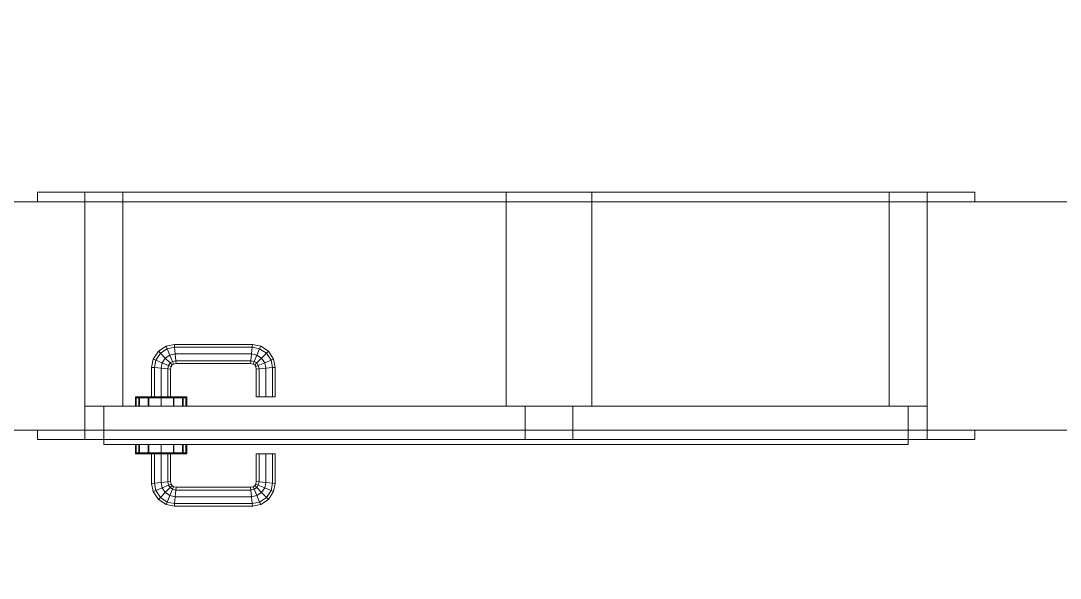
# Model space of a CAD drawing. Header units: metres. Extents: x 9 to 21.7, y 11.5 to 19.
# Drawn here: x 12.266 to 13.358, y 14.346 to 14.932 of the extents above; entities that cross this region are included whole.
import ezdxf

# ---------------------------------------------------------------- set-up
doc = ezdxf.new("R2010")
doc.units = ezdxf.units.M
doc.header["$MEASUREMENT"] = 0
doc.layers.add('Decken Roh', color=7, linetype='Continuous')
doc.layers.add('Wand Aussen', color=7, linetype='Continuous')

# ---------------------------------------------------------------- blocks, each defined once
blk = doc.blocks.new('Tür_36D599C8-37E4-2C43-8C09-DC9F2925805F')
at = {"layer": 'Wand Aussen', "color": 254, "lineweight": 0, "true_color": 0xe6e6e6}
mesh = blk.add_polyface(dxfattribs=at)
corners = [(13.268, 14.7518), (13.268, 14.7518, 2.06), (13.268, 14.7418, 2.06), (13.268, 14.7418), (12.283, 14.7518, 2.06), (12.283, 14.7418, 2.06), (12.283, 14.7518), (12.283, 14.7418), (12.333, 14.7518), (12.333, 14.7418), (12.333, 14.7518, 2.01), (12.333, 14.7418, 2.01), (13.218, 14.7518, 2.01), (13.218, 14.7418, 2.01), (13.218, 14.7518), (13.218, 14.7418)]
mesh.append_faces([[corners[k] for k in face] for face in [(0, 1, 2, 3), (1, 4, 5, 2), (4, 6, 7, 5), (6, 8, 9, 7), (8, 10, 11, 9), (10, 12, 13, 11), (12, 14, 15, 13), (14, 0, 3, 15)]], dxfattribs={"color": 254})
mesh.append_faces([[corners[k] for k in face] for face in [(6, 10, 8)]], dxfattribs={"vtx0": -1, "color": 254})
mesh.append_faces([[corners[k] for k in face] for face in [(4, 10, 6), (7, 11, 5), (5, 11, 2)]], dxfattribs={"vtx0": -1, "vtx1": -1, "color": 254})
mesh.append_faces([[corners[k] for k in face] for face in [(1, 14, 12), (1, 12, 10), (13, 3, 2)]], dxfattribs={"vtx0": -1, "vtx2": -1, "color": 254})
mesh.append_faces([[corners[k] for k in face] for face in [(4, 1, 10), (11, 13, 2)]], dxfattribs={"vtx1": -1, "vtx2": -1, "color": 254})
mesh.append_faces([[corners[k] for k in face] for face in [(1, 0, 14), (13, 15, 3), (7, 9, 11)]], dxfattribs={"vtx2": -1, "color": 254})
mesh = blk.add_polyface(dxfattribs=at)
corners = [(13.218, 14.7518), (13.218, 14.7518, 2.01), (13.218, 14.5268, 2.01), (13.218, 14.5268), (12.333, 14.7518, 2.01), (12.333, 14.5268, 2.01), (12.333, 14.7518), (12.333, 14.5268), (12.373, 14.7518), (12.373, 14.5268), (12.373, 14.7518, 1.97), (12.373, 14.5268, 1.97), (12.7756, 14.7518, 1.97), (12.7756, 14.5268, 1.97), (12.8656, 14.7518, 1.97), (12.8656, 14.5268, 1.97), (13.178, 14.7518, 1.97), (13.178, 14.5268, 1.97), (13.178, 14.7518), (13.178, 14.5268)]
mesh.append_faces([[corners[k] for k in face] for face in [(0, 1, 2, 3), (1, 4, 5, 2), (4, 6, 7, 5), (6, 8, 9, 7), (8, 10, 11, 9), (10, 12, 13, 11), (12, 14, 15, 13), (14, 16, 17, 15), (16, 18, 19, 17), (18, 0, 3, 19)]], dxfattribs={"color": 254})
mesh.append_faces([[corners[k] for k in face] for face in [(6, 10, 8)]], dxfattribs={"vtx0": -1, "color": 254})
mesh.append_faces([[corners[k] for k in face] for face in [(4, 10, 6), (7, 11, 5), (5, 11, 2)]], dxfattribs={"vtx0": -1, "vtx1": -1, "color": 254})
mesh.append_faces([[corners[k] for k in face] for face in [(1, 16, 10), (11, 17, 2)]], dxfattribs={"vtx0": -1, "vtx1": -1, "vtx2": -1, "color": 254})
mesh.append_faces([[corners[k] for k in face] for face in [(1, 18, 16), (17, 3, 2)]], dxfattribs={"vtx0": -1, "vtx2": -1, "color": 254})
mesh.append_faces([[corners[k] for k in face] for face in [(4, 1, 10)]], dxfattribs={"vtx1": -1, "vtx2": -1, "color": 254})
mesh.append_faces([[corners[k] for k in face] for face in [(1, 0, 18), (17, 19, 3), (7, 9, 11)]], dxfattribs={"vtx2": -1, "color": 254})
at = {"layer": 'Wand Aussen', "color": 23, "lineweight": 0, "true_color": 0xc2857c}
mesh = blk.add_polyface(dxfattribs=at)
corners = [(12.403, 14.5368, 1.05), (12.403, 14.5677, 1.05), (12.406, 14.5675, 1.0429), (12.406, 14.5368, 1.0429), (12.413, 14.5668, 1.04), (12.413, 14.5368, 1.04), (12.4201, 14.5661, 1.0429), (12.4201, 14.5368, 1.0429), (12.423, 14.5658, 1.05), (12.423, 14.5368, 1.05), (12.4201, 14.5661, 1.0571), (12.4201, 14.5368, 1.0571), (12.413, 14.5668, 1.06), (12.413, 14.5368, 1.06), (12.406, 14.5675, 1.0571), (12.406, 14.5368, 1.0571), (12.4048, 14.5764, 1.05), (12.4075, 14.5753, 1.0429), (12.4142, 14.5725, 1.04), (12.4208, 14.5697, 1.0429), (12.4236, 14.5686, 1.05), (12.4208, 14.5697, 1.0571), (12.4142, 14.5725, 1.06), (12.4075, 14.5753, 1.0571), (12.4102, 14.5846, 1.05), (12.4123, 14.5825, 1.0429), (12.4174, 14.5774, 1.04), (12.4225, 14.5723, 1.0429), (12.4246, 14.5702, 1.05), (12.4225, 14.5723, 1.0571), (12.4174, 14.5774, 1.06), (12.4123, 14.5825, 1.0571), (12.4184, 14.59, 1.05), (12.4195, 14.5873, 1.0429), (12.4223, 14.5806, 1.04), (12.4251, 14.574, 1.0429), (12.4262, 14.5712, 1.05), (12.4251, 14.574, 1.0571), (12.4223, 14.5806, 1.06), (12.4195, 14.5873, 1.0571), (12.4271, 14.5918, 1.05), (12.4273, 14.5888, 1.0429), (12.428, 14.5818, 1.04), (12.4287, 14.5747, 1.0429), (12.429, 14.5718, 1.05), (12.4287, 14.5747, 1.0571), (12.428, 14.5818, 1.06), (12.4273, 14.5888, 1.0571), (12.509, 14.5918, 1.05), (12.5087, 14.5888, 1.0429), (12.508, 14.5818, 1.04), (12.5073, 14.5747, 1.0429), (12.5071, 14.5718, 1.05), (12.5073, 14.5747, 1.0571), (12.508, 14.5818, 1.06), (12.5087, 14.5888, 1.0571), (12.5177, 14.59, 1.05), (12.5165, 14.5873, 1.0429), (12.5138, 14.5806, 1.04), (12.511, 14.574, 1.0429), (12.5099, 14.5712, 1.05), (12.511, 14.574, 1.0571), (12.5138, 14.5806, 1.06), (12.5165, 14.5873, 1.0571), (12.5259, 14.5846, 1.05), (12.5237, 14.5825, 1.0429), (12.5186, 14.5774, 1.04), (12.5135, 14.5723, 1.0429), (12.5114, 14.5702, 1.05), (12.5135, 14.5723, 1.0571), (12.5186, 14.5774, 1.06), (12.5237, 14.5825, 1.0571), (12.5313, 14.5764, 1.05), (12.5286, 14.5753, 1.0429), (12.5219, 14.5725, 1.04), (12.5152, 14.5697, 1.0429), (12.5125, 14.5686, 1.05), (12.5152, 14.5697, 1.0571), (12.5219, 14.5725, 1.06), (12.5286, 14.5753, 1.0571), (12.533, 14.5677, 1.05), (12.5301, 14.5675, 1.0429), (12.523, 14.5668, 1.04), (12.516, 14.5661, 1.0429), (12.513, 14.5658, 1.05), (12.516, 14.5661, 1.0571), (12.523, 14.5668, 1.06), (12.5301, 14.5675, 1.0571), (12.533, 14.5368, 1.05), (12.5301, 14.5368, 1.0429), (12.523, 14.5368, 1.04), (12.516, 14.5368, 1.0429), (12.513, 14.5368, 1.05), (12.516, 14.5368, 1.0571), (12.523, 14.5368, 1.06), (12.5301, 14.5368, 1.0571)]
mesh.append_faces([[corners[k] for k in face] for face in [(0, 1, 2, 3), (3, 2, 4, 5), (5, 4, 6, 7), (7, 6, 8, 9), (9, 8, 10, 11), (11, 10, 12, 13), (13, 12, 14, 15), (15, 14, 1, 0), (1, 16, 17, 2), (2, 17, 18, 4), (4, 18, 19, 6), (6, 19, 20, 8), (8, 20, 21, 10), (10, 21, 22, 12), (12, 22, 23, 14), (14, 23, 16, 1), (16, 24, 25, 17), (17, 25, 26, 18), (18, 26, 27, 19), (19, 27, 28, 20), (20, 28, 29, 21), (21, 29, 30, 22), (22, 30, 31, 23), (23, 31, 24, 16), (24, 32, 33, 25), (25, 33, 34, 26), (26, 34, 35, 27), (27, 35, 36, 28), (28, 36, 37, 29), (29, 37, 38, 30), (30, 38, 39, 31), (31, 39, 32, 24), (32, 40, 41, 33), (33, 41, 42, 34), (34, 42, 43, 35), (35, 43, 44, 36), (36, 44, 45, 37), (37, 45, 46, 38), (38, 46, 47, 39), (39, 47, 40, 32), (40, 48, 49, 41), (41, 49, 50, 42), (42, 50, 51, 43), (43, 51, 52, 44), (44, 52, 53, 45), (45, 53, 54, 46), (46, 54, 55, 47), (47, 55, 48, 40), (48, 56, 57, 49), (49, 57, 58, 50), (50, 58, 59, 51), (51, 59, 60, 52), (52, 60, 61, 53), (53, 61, 62, 54), (54, 62, 63, 55), (55, 63, 56, 48), (56, 64, 65, 57), (57, 65, 66, 58), (58, 66, 67, 59), (59, 67, 68, 60), (60, 68, 69, 61), (61, 69, 70, 62), (62, 70, 71, 63), (63, 71, 64, 56), (64, 72, 73, 65), (65, 73, 74, 66), (66, 74, 75, 67), (67, 75, 76, 68), (68, 76, 77, 69), (69, 77, 78, 70), (70, 78, 79, 71), (71, 79, 72, 64), (72, 80, 81, 73), (73, 81, 82, 74), (74, 82, 83, 75), (75, 83, 84, 76), (76, 84, 85, 77), (77, 85, 86, 78), (78, 86, 87, 79), (79, 87, 80, 72), (80, 88, 89, 81), (81, 89, 90, 82), (82, 90, 91, 83), (83, 91, 92, 84), (84, 92, 93, 85), (85, 93, 94, 86), (86, 94, 95, 87), (87, 95, 88, 80)]], dxfattribs={"color": 23})
mesh.append_faces([[corners[k] for k in face] for face in [(88, 91, 90, 89)]], dxfattribs={"vtx0": -1, "color": 23})
mesh.append_faces([[corners[k] for k in face] for face in [(88, 93, 92, 91)]], dxfattribs={"vtx0": -1, "vtx3": -1, "color": 23})
mesh.append_faces([[corners[k] for k in face] for face in [(88, 95, 94, 93)]], dxfattribs={"vtx3": -1, "color": 23})
mesh = blk.add_polyface(dxfattribs=at)
corners = [(12.3995, 14.5368, 1.0734), (12.3995, 14.5367, 1.0734), (12.413, 14.5367, 1.077), (12.413, 14.5368, 1.077), (12.3897, 14.5368, 1.0635), (12.3897, 14.5367, 1.0635), (12.386, 14.5368, 1.05), (12.386, 14.5367, 1.05), (12.3897, 14.5368, 1.0365), (12.3897, 14.5367, 1.0365), (12.3995, 14.5368, 1.0266), (12.3995, 14.5367, 1.0266), (12.413, 14.5368, 1.023), (12.413, 14.5367, 1.023), (12.4265, 14.5368, 1.0266), (12.4265, 14.5367, 1.0266), (12.4364, 14.5368, 1.0365), (12.4364, 14.5367, 1.0365), (12.44, 14.5368, 1.05), (12.44, 14.5367, 1.05), (12.4364, 14.5368, 1.0635), (12.4364, 14.5367, 1.0635), (12.4265, 14.5368, 1.0734), (12.4265, 14.5367, 1.0734), (12.3995, 14.5269, 1.0734), (12.413, 14.5269, 1.077), (12.3897, 14.5269, 1.0635), (12.386, 14.5269, 1.05), (12.3897, 14.5269, 1.0365), (12.3995, 14.5269, 1.0266), (12.413, 14.5269, 1.023), (12.4265, 14.5269, 1.0266), (12.4364, 14.5269, 1.0365), (12.44, 14.5269, 1.05), (12.4364, 14.5269, 1.0635), (12.4265, 14.5269, 1.0734), (12.3995, 14.5268, 1.0734), (12.413, 14.5268, 1.077), (12.3897, 14.5268, 1.0635), (12.386, 14.5268, 1.05), (12.3897, 14.5268, 1.0365), (12.3995, 14.5268, 1.0266), (12.413, 14.5268, 1.023), (12.4265, 14.5268, 1.0266), (12.4364, 14.5268, 1.0365), (12.44, 14.5268, 1.05), (12.4364, 14.5268, 1.0635), (12.4265, 14.5268, 1.0734)]
mesh.append_faces([[corners[k] for k in face] for face in [(0, 1, 2, 3), (4, 5, 1, 0), (6, 7, 5, 4), (8, 9, 7, 6), (10, 11, 9, 8), (12, 13, 11, 10), (14, 15, 13, 12), (16, 17, 15, 14), (18, 19, 17, 16), (20, 21, 19, 18), (22, 23, 21, 20), (3, 2, 23, 22), (1, 24, 25, 2), (5, 26, 24, 1), (7, 27, 26, 5), (9, 28, 27, 7), (11, 29, 28, 9), (13, 30, 29, 11), (15, 31, 30, 13), (17, 32, 31, 15), (19, 33, 32, 17), (21, 34, 33, 19), (23, 35, 34, 21), (2, 25, 35, 23), (24, 36, 37, 25), (26, 38, 36, 24), (27, 39, 38, 26), (28, 40, 39, 27), (29, 41, 40, 28), (30, 42, 41, 29), (31, 43, 42, 30), (32, 44, 43, 31), (33, 45, 44, 32), (34, 46, 45, 33), (35, 47, 46, 34), (25, 37, 47, 35)]], dxfattribs={"color": 23})
mesh.append_faces([[corners[k] for k in face] for face in [(3, 6, 4, 0), (37, 45, 46, 47)]], dxfattribs={"vtx0": -1, "color": 23})
mesh.append_faces([[corners[k] for k in face] for face in [(3, 18, 16, 14), (3, 14, 12, 10), (3, 10, 8, 6), (37, 39, 40, 41), (37, 41, 42, 43), (37, 43, 44, 45)]], dxfattribs={"vtx0": -1, "vtx3": -1, "color": 23})
mesh.append_faces([[corners[k] for k in face] for face in [(3, 22, 20, 18), (37, 36, 38, 39)]], dxfattribs={"vtx3": -1, "color": 23})
mesh = blk.add_polyface(dxfattribs=at)
corners = [(12.4205, 14.5368, 0.9597), (12.4198, 14.5368, 0.9616), (12.4265, 14.5368, 0.9733), (12.4363, 14.5368, 0.9635), (12.418, 14.5368, 0.9529), (12.418, 14.5368, 0.9544), (12.418, 14.5358, 0.9544), (12.4205, 14.5358, 0.9597), (12.418, 14.5368, 0.95), (12.418, 14.5368, 0.9471), (12.418, 14.5368, 0.9413), (12.418, 14.5368, 0.9375), (12.418, 14.5358, 0.9375), (12.418, 14.5358, 0.9413), (12.418, 14.5358, 0.9471), (12.418, 14.5358, 0.95), (12.418, 14.5358, 0.9529), (12.4399, 14.5368, 0.95), (12.4265, 14.5368, 0.9734), (12.4364, 14.5368, 0.9635), (12.4184, 14.5368, 0.9651), (12.413, 14.5368, 0.9674), (12.413, 14.5368, 0.9769), (12.4198, 14.5358, 0.9616), (12.4184, 14.5358, 0.9651), (12.4355, 14.5358, 0.963), (12.426, 14.5358, 0.9724), (12.4389, 14.5358, 0.95), (12.4355, 14.5358, 0.9371), (12.426, 14.5358, 0.9276), (12.413, 14.5358, 0.9325), (12.413, 14.5358, 0.9241), (12.4166, 14.5358, 0.934), (12.4166, 14.5368, 0.934), (12.4265, 14.5368, 0.9267), (12.413, 14.5368, 0.9231), (12.413, 14.5368, 0.9325), (12.4363, 14.5368, 0.9365), (12.44, 14.5368, 0.95), (12.4265, 14.5367, 0.9734), (12.4364, 14.5367, 0.9635), (12.413, 14.5368, 0.977), (12.4077, 14.5368, 0.9651), (12.4063, 14.5368, 0.9616), (12.3996, 14.5368, 0.9733), (12.413, 14.5358, 0.9674), (12.413, 14.5358, 0.9759), (12.426, 14.5358, 0.9725), (12.4356, 14.5358, 0.963), (12.439, 14.5358, 0.95), (12.4356, 14.5358, 0.937), (12.426, 14.5358, 0.9275), (12.413, 14.5358, 0.924), (12.408, 14.5358, 0.9413), (12.4001, 14.5358, 0.9276), (12.4095, 14.5358, 0.934), (12.408, 14.5358, 0.9375), (12.3996, 14.5368, 0.9267), (12.408, 14.5368, 0.9413), (12.408, 14.5368, 0.9375), (12.4095, 14.5368, 0.934), (12.4265, 14.5368, 0.9266), (12.413, 14.5368, 0.923), (12.4364, 14.5368, 0.9365), (12.44, 14.5367, 0.95), (12.4265, 14.5269, 0.9734), (12.4364, 14.5269, 0.9635), (12.413, 14.5367, 0.977), (12.3995, 14.5368, 0.9734), (12.4077, 14.5358, 0.9651), (12.4056, 14.5368, 0.9597), (12.408, 14.5368, 0.9544), (12.408, 14.5368, 0.9529), (12.3897, 14.5368, 0.9635), (12.4063, 14.5358, 0.9616), (12.4056, 14.5358, 0.9597), (12.4001, 14.5358, 0.9724), (12.413, 14.5358, 0.976), (12.426, 14.5357, 0.9725), (12.4356, 14.5357, 0.963), (12.439, 14.5357, 0.95), (12.4356, 14.5357, 0.937), (12.426, 14.5357, 0.9275), (12.413, 14.5357, 0.924), (12.4, 14.5358, 0.9275), (12.408, 14.5358, 0.9544), (12.408, 14.5358, 0.9529), (12.408, 14.5358, 0.95), (12.408, 14.5358, 0.9471), (12.408, 14.5368, 0.9471), (12.408, 14.5368, 0.95), (12.3906, 14.5358, 0.9371), (12.3897, 14.5368, 0.9366), (12.3995, 14.5368, 0.9266), (12.4265, 14.5367, 0.9266), (12.413, 14.5367, 0.923), (12.4364, 14.5367, 0.9365), (12.44, 14.5269, 0.95), (12.4265, 14.5268, 0.9734), (12.4364, 14.5268, 0.9635), (12.413, 14.5269, 0.977), (12.3995, 14.5367, 0.9734), (12.3897, 14.5368, 0.9635), (12.3861, 14.5368, 0.95), (12.3906, 14.5358, 0.963), (12.4, 14.5358, 0.9725), (12.413, 14.5357, 0.976), (12.426, 14.5269, 0.9725), (12.4356, 14.5269, 0.963), (12.439, 14.5269, 0.95), (12.4356, 14.5269, 0.937), (12.426, 14.5269, 0.9275), (12.413, 14.5269, 0.924), (12.4, 14.5357, 0.9275), (12.3905, 14.5358, 0.937), (12.3871, 14.5358, 0.95), (12.3897, 14.5368, 0.9365), (12.3995, 14.5367, 0.9266), (12.4265, 14.5269, 0.9266), (12.413, 14.5269, 0.923), (12.4364, 14.5269, 0.9365), (12.44, 14.5268, 0.95), (12.4265, 14.5268, 0.9733), (12.4363, 14.5268, 0.9635), (12.413, 14.5268, 0.977), (12.3995, 14.5269, 0.9734), (12.3897, 14.5367, 0.9635), (12.386, 14.5368, 0.95), (12.3905, 14.5358, 0.963), (12.4, 14.5357, 0.9725), (12.413, 14.5269, 0.976), (12.426, 14.5268, 0.9725), (12.4356, 14.5268, 0.963), (12.439, 14.5268, 0.95), (12.4356, 14.5268, 0.937), (12.426, 14.5268, 0.9275), (12.413, 14.5268, 0.924), (12.4, 14.5269, 0.9275), (12.3905, 14.5357, 0.937), (12.387, 14.5358, 0.95), (12.3897, 14.5367, 0.9365), (12.3995, 14.5269, 0.9266), (12.4265, 14.5268, 0.9266), (12.413, 14.5268, 0.923), (12.4364, 14.5268, 0.9365), (12.4399, 14.5268, 0.95), (12.4261, 14.5268, 0.9726), (12.4356, 14.5268, 0.9631), (12.413, 14.5268, 0.9769), (12.3995, 14.5268, 0.9734), (12.3897, 14.5269, 0.9635), (12.386, 14.5367, 0.95), (12.3905, 14.5357, 0.963), (12.4, 14.5269, 0.9725), (12.413, 14.5268, 0.976), (12.4391, 14.5268, 0.95), (12.4356, 14.5268, 0.937), (12.4261, 14.5268, 0.9274), (12.413, 14.5268, 0.9239), (12.4, 14.5268, 0.9275), (12.3905, 14.5269, 0.937), (12.387, 14.5357, 0.95), (12.3897, 14.5269, 0.9365), (12.3995, 14.5268, 0.9266), (12.4265, 14.5268, 0.9267), (12.413, 14.5268, 0.9231), (12.4363, 14.5268, 0.9365), (12.413, 14.5268, 0.9761), (12.3996, 14.5268, 0.9733), (12.3897, 14.5268, 0.9635), (12.386, 14.5269, 0.95), (12.3905, 14.5269, 0.963), (12.4, 14.5268, 0.9725), (12.4, 14.5268, 0.9274), (12.3905, 14.5268, 0.937), (12.387, 14.5269, 0.95), (12.3897, 14.5268, 0.9365), (12.3996, 14.5268, 0.9267), (12.4, 14.5268, 0.9726), (12.3897, 14.5268, 0.9635), (12.386, 14.5268, 0.95), (12.3905, 14.5268, 0.963), (12.3904, 14.5268, 0.937), (12.387, 14.5268, 0.95), (12.3897, 14.5268, 0.9366), (12.3904, 14.5268, 0.9631), (12.3861, 14.5268, 0.95), (12.3869, 14.5268, 0.95)]
mesh.append_faces([[corners[k] for k in face] for face in [(5, 6, 7, 0), (17, 8, 4, 3), (2, 18, 19, 3), (25, 16, 15, 27), (27, 15, 14, 28), (28, 14, 13, 29), (12, 11, 33, 32), (34, 10, 9, 37), (37, 9, 8, 17), (3, 19, 38, 17), (18, 39, 40, 19), (22, 41, 18, 2), (20, 24, 45, 21), (47, 26, 25, 48), (48, 25, 27, 49), (49, 27, 28, 50), (50, 28, 29, 51), (32, 33, 36, 30), (51, 29, 31, 52), (34, 61, 62, 35), (37, 63, 61, 34), (17, 38, 63, 37), (19, 40, 64, 38), (39, 65, 66, 40), (41, 67, 39, 18), (44, 68, 41, 22), (21, 45, 69, 42), (77, 46, 26, 47), (78, 47, 48, 79), (79, 48, 49, 80), (80, 49, 50, 81), (81, 50, 51, 82), (30, 36, 60, 55), (82, 51, 52, 83), (52, 31, 54, 84), (55, 60, 59, 56), (54, 53, 88, 91), (92, 89, 58, 57), (35, 62, 93, 57), (61, 94, 95, 62), (63, 96, 94, 61), (38, 64, 96, 63), (40, 66, 97, 64), (65, 98, 99, 66), (67, 100, 65, 39), (68, 101, 67, 41), (73, 102, 68, 44), (73, 72, 90, 103), (70, 75, 85, 71), (105, 76, 46, 77), (106, 77, 47, 78), (107, 78, 79, 108), (108, 79, 80, 109), (109, 80, 81, 110), (110, 81, 82, 111), (111, 82, 83, 112), (83, 52, 84, 113), (84, 54, 91, 114), (103, 90, 89, 92), (91, 88, 87, 115), (115, 87, 86, 104), (57, 93, 116, 92), (62, 95, 117, 93), (94, 118, 119, 95), (96, 120, 118, 94), (64, 97, 120, 96), (66, 99, 121, 97), (98, 122, 123, 99), (100, 124, 98, 65), (101, 125, 100, 67), (102, 126, 101, 68), (103, 127, 102, 73), (128, 104, 76, 105), (129, 105, 77, 106), (130, 106, 78, 107), (131, 107, 108, 132), (132, 108, 109, 133), (133, 109, 110, 134), (134, 110, 111, 135), (135, 111, 112, 136), (112, 83, 113, 137), (113, 84, 114, 138), (114, 91, 115, 139), (92, 116, 127, 103), (139, 115, 104, 128), (93, 117, 140, 116), (95, 119, 141, 117), (118, 142, 143, 119), (120, 144, 142, 118), (97, 121, 144, 120), (99, 123, 145, 121), (122, 146, 147, 123), (124, 148, 122, 98), (125, 149, 124, 100), (126, 150, 125, 101), (127, 151, 126, 102), (152, 128, 105, 129), (153, 129, 106, 130), (154, 130, 107, 131), (146, 131, 132, 147), (147, 132, 133, 155), (155, 133, 134, 156), (156, 134, 135, 157), (157, 135, 136, 158), (136, 112, 137, 159), (137, 113, 138, 160), (138, 114, 139, 161), (116, 140, 151, 127), (161, 139, 128, 152), (117, 141, 162, 140), (119, 143, 163, 141), (142, 164, 165, 143), (144, 166, 164, 142), (121, 145, 166, 144), (123, 147, 155, 145), (148, 167, 146, 122), (149, 168, 148, 124), (150, 169, 149, 125), (151, 170, 150, 126), (171, 152, 129, 153), (172, 153, 130, 154), (167, 154, 131, 146), (145, 155, 156, 166), (166, 156, 157, 164), (164, 157, 158, 165), (158, 136, 159, 173), (159, 137, 160, 174), (160, 138, 161, 175), (140, 162, 170, 151), (175, 161, 152, 171), (141, 163, 176, 162), (143, 165, 177, 163), (168, 178, 167, 148), (169, 179, 168, 149), (170, 180, 169, 150), (181, 171, 153, 172), (178, 172, 154, 167), (165, 158, 173, 177), (173, 159, 174, 182), (174, 160, 175, 183), (162, 176, 180, 170), (183, 175, 171, 181), (163, 177, 184, 176), (179, 185, 178, 168), (180, 186, 179, 169), (185, 181, 172, 178), (177, 173, 182, 184), (182, 174, 183, 187), (176, 184, 186, 180), (187, 183, 181, 185), (186, 187, 185, 179), (184, 182, 187, 186)]], dxfattribs={"color": 23})
mesh.append_faces([[corners[k] for k in face] for face in [(5, 15, 16, 6), (22, 20, 21), (0, 24, 20, 1), (16, 7, 6), (31, 32, 30), (44, 42, 43), (54, 56, 53), (42, 75, 70, 43), (85, 90, 72, 71)]], dxfattribs={"vtx0": -1, "color": 23})
mesh.append_faces([[corners[k] for k in face] for face in [(4, 0, 3), (35, 33, 34), (46, 24, 26), (57, 59, 35), (76, 69, 46)]], dxfattribs={"vtx0": -1, "vtx1": -1, "color": 23})
mesh.append_faces([[corners[k] for k in face] for face in [(44, 70, 72), (86, 75, 76)]], dxfattribs={"vtx0": -1, "vtx1": -1, "vtx2": -1, "color": 23})
mesh.append_faces([[corners[k] for k in face] for face in [(0, 2, 3), (29, 12, 32), (31, 55, 56)]], dxfattribs={"vtx0": -1, "vtx2": -1, "color": 23})
mesh.append_faces([[corners[k] for k in face] for face in [(5, 9, 10, 11), (5, 11, 12, 13), (5, 13, 14, 15), (85, 88, 53, 56), (85, 56, 59, 58), (85, 58, 89, 90)]], dxfattribs={"vtx0": -1, "vtx3": -1, "color": 23})
mesh.append_faces([[corners[k] for k in face] for face in [(1, 2, 0), (5, 0, 4), (23, 7, 26), (36, 33, 35), (45, 24, 46), (73, 44, 72), (104, 86, 76)]], dxfattribs={"vtx1": -1, "color": 23})
mesh.append_faces([[corners[k] for k in face] for face in [(22, 2, 20), (25, 26, 7), (16, 25, 7), (31, 29, 32), (33, 11, 34), (44, 22, 42), (54, 31, 56), (59, 60, 35)]], dxfattribs={"vtx1": -1, "vtx2": -1, "color": 23})
mesh.append_faces([[corners[k] for k in face] for face in [(2, 1, 20), (29, 13, 12), (11, 10, 34), (22, 21, 42), (24, 23, 26), (31, 30, 55), (60, 36, 35), (57, 58, 59), (70, 71, 72), (44, 43, 70), (69, 45, 46), (76, 74, 69), (86, 85, 75), (75, 74, 76)]], dxfattribs={"vtx2": -1, "color": 23})
mesh.append_faces([[corners[k] for k in face] for face in [(5, 4, 8, 9), (0, 7, 23, 24), (42, 69, 74, 75), (85, 86, 87, 88)]], dxfattribs={"vtx3": -1, "color": 23})
at = {"layer": 'Wand Aussen', "color": 254, "lineweight": 0, "true_color": 0xe6e6e6}
mesh = blk.add_polyface(dxfattribs=at)
corners = [(13.218, 14.5268), (13.218, 14.5268, 2.01), (13.218, 14.4918, 2.01), (13.218, 14.4918), (12.333, 14.5268, 2.01), (12.333, 14.4918, 2.01), (12.333, 14.5268), (12.333, 14.4918), (12.353, 14.5268), (12.353, 14.4918), (12.353, 14.5268, 1.99), (12.353, 14.4918, 1.99), (12.7956, 14.5268, 1.99), (12.7956, 14.4918, 1.99), (12.8456, 14.5268, 1.99), (12.8456, 14.4918, 1.99), (13.198, 14.5268, 1.99), (13.198, 14.4918, 1.99), (13.198, 14.5268), (13.198, 14.4918)]
mesh.append_faces([[corners[k] for k in face] for face in [(0, 1, 2, 3), (1, 4, 5, 2), (4, 6, 7, 5), (6, 8, 9, 7), (8, 10, 11, 9), (10, 12, 13, 11), (12, 14, 15, 13), (14, 16, 17, 15), (16, 18, 19, 17), (18, 0, 3, 19)]], dxfattribs={"color": 254})
mesh.append_faces([[corners[k] for k in face] for face in [(6, 10, 8)]], dxfattribs={"vtx0": -1, "color": 254})
mesh.append_faces([[corners[k] for k in face] for face in [(4, 10, 6), (7, 11, 5), (5, 11, 2)]], dxfattribs={"vtx0": -1, "vtx1": -1, "color": 254})
mesh.append_faces([[corners[k] for k in face] for face in [(1, 16, 10), (11, 17, 2)]], dxfattribs={"vtx0": -1, "vtx1": -1, "vtx2": -1, "color": 254})
mesh.append_faces([[corners[k] for k in face] for face in [(1, 18, 16), (17, 3, 2)]], dxfattribs={"vtx0": -1, "vtx2": -1, "color": 254})
mesh.append_faces([[corners[k] for k in face] for face in [(4, 1, 10)]], dxfattribs={"vtx1": -1, "vtx2": -1, "color": 254})
mesh.append_faces([[corners[k] for k in face] for face in [(1, 0, 18), (17, 19, 3), (7, 9, 11)]], dxfattribs={"vtx2": -1, "color": 254})
mesh = blk.add_polyface(dxfattribs=at)
corners = [(13.198, 14.4868), (13.198, 14.4868, 1.99), (12.353, 14.4868, 1.99), (12.353, 14.4868), (12.353, 14.5268), (12.353, 14.5268, 1.99), (13.198, 14.5268, 1.99), (13.198, 14.5268)]
mesh.append_faces([[corners[k] for k in face] for face in [(0, 1, 2, 3), (4, 5, 6, 7), (3, 4, 7, 0), (0, 7, 6, 1), (1, 6, 5, 2), (2, 5, 4, 3)]], dxfattribs={"color": 254})
mesh = blk.add_polyface(dxfattribs=at)
corners = [(13.268, 14.5018), (13.268, 14.5018, 2.06), (13.268, 14.4918, 2.06), (13.268, 14.4918), (12.283, 14.5018, 2.06), (12.283, 14.4918, 2.06), (12.283, 14.5018), (12.283, 14.4918), (12.333, 14.5018), (12.333, 14.4918), (12.333, 14.5018, 2.01), (12.333, 14.4918, 2.01), (13.218, 14.5018, 2.01), (13.218, 14.4918, 2.01), (13.218, 14.5018), (13.218, 14.4918)]
mesh.append_faces([[corners[k] for k in face] for face in [(0, 1, 2, 3), (1, 4, 5, 2), (4, 6, 7, 5), (6, 8, 9, 7), (8, 10, 11, 9), (10, 12, 13, 11), (12, 14, 15, 13), (14, 0, 3, 15)]], dxfattribs={"color": 254})
mesh.append_faces([[corners[k] for k in face] for face in [(6, 10, 8)]], dxfattribs={"vtx0": -1, "color": 254})
mesh.append_faces([[corners[k] for k in face] for face in [(4, 10, 6), (7, 11, 5), (5, 11, 2)]], dxfattribs={"vtx0": -1, "vtx1": -1, "color": 254})
mesh.append_faces([[corners[k] for k in face] for face in [(1, 14, 12), (1, 12, 10), (13, 3, 2)]], dxfattribs={"vtx0": -1, "vtx2": -1, "color": 254})
mesh.append_faces([[corners[k] for k in face] for face in [(4, 1, 10), (11, 13, 2)]], dxfattribs={"vtx1": -1, "vtx2": -1, "color": 254})
mesh.append_faces([[corners[k] for k in face] for face in [(1, 0, 14), (13, 15, 3), (7, 9, 11)]], dxfattribs={"vtx2": -1, "color": 254})
at = {"layer": 'Wand Aussen', "color": 23, "lineweight": 0, "true_color": 0xc2857c}
mesh = blk.add_polyface(dxfattribs=at)
corners = [(12.3995, 14.4768, 1.0734), (12.413, 14.4768, 1.077), (12.413, 14.4769, 1.077), (12.3995, 14.4769, 1.0734), (12.3897, 14.4768, 1.0635), (12.3897, 14.4769, 1.0635), (12.386, 14.4768, 1.05), (12.386, 14.4769, 1.05), (12.3897, 14.4768, 1.0365), (12.3897, 14.4769, 1.0365), (12.3995, 14.4768, 1.0266), (12.3995, 14.4769, 1.0266), (12.413, 14.4768, 1.023), (12.413, 14.4769, 1.023), (12.4265, 14.4768, 1.0266), (12.4265, 14.4769, 1.0266), (12.4364, 14.4768, 1.0365), (12.4364, 14.4769, 1.0365), (12.44, 14.4768, 1.05), (12.44, 14.4769, 1.05), (12.4364, 14.4768, 1.0635), (12.4364, 14.4769, 1.0635), (12.4265, 14.4768, 1.0734), (12.4265, 14.4769, 1.0734), (12.413, 14.4867, 1.077), (12.3995, 14.4867, 1.0734), (12.3897, 14.4867, 1.0635), (12.386, 14.4867, 1.05), (12.3897, 14.4867, 1.0365), (12.3995, 14.4867, 1.0266), (12.413, 14.4867, 1.023), (12.4265, 14.4867, 1.0266), (12.4364, 14.4867, 1.0365), (12.44, 14.4867, 1.05), (12.4364, 14.4867, 1.0635), (12.4265, 14.4867, 1.0734), (12.413, 14.4868, 1.077), (12.3995, 14.4868, 1.0734), (12.3897, 14.4868, 1.0635), (12.386, 14.4868, 1.05), (12.3897, 14.4868, 1.0365), (12.3995, 14.4868, 1.0266), (12.413, 14.4868, 1.023), (12.4265, 14.4868, 1.0266), (12.4364, 14.4868, 1.0365), (12.44, 14.4868, 1.05), (12.4364, 14.4868, 1.0635), (12.4265, 14.4868, 1.0734)]
mesh.append_faces([[corners[k] for k in face] for face in [(0, 1, 2, 3), (4, 0, 3, 5), (6, 4, 5, 7), (8, 6, 7, 9), (10, 8, 9, 11), (12, 10, 11, 13), (14, 12, 13, 15), (16, 14, 15, 17), (18, 16, 17, 19), (20, 18, 19, 21), (22, 20, 21, 23), (1, 22, 23, 2), (3, 2, 24, 25), (5, 3, 25, 26), (7, 5, 26, 27), (9, 7, 27, 28), (11, 9, 28, 29), (13, 11, 29, 30), (15, 13, 30, 31), (17, 15, 31, 32), (19, 17, 32, 33), (21, 19, 33, 34), (23, 21, 34, 35), (2, 23, 35, 24), (25, 24, 36, 37), (26, 25, 37, 38), (27, 26, 38, 39), (28, 27, 39, 40), (29, 28, 40, 41), (30, 29, 41, 42), (31, 30, 42, 43), (32, 31, 43, 44), (33, 32, 44, 45), (34, 33, 45, 46), (35, 34, 46, 47), (24, 35, 47, 36)]], dxfattribs={"color": 23})
mesh.append_faces([[corners[k] for k in face] for face in [(1, 18, 20, 22), (36, 39, 38, 37)]], dxfattribs={"vtx0": -1, "color": 23})
mesh.append_faces([[corners[k] for k in face] for face in [(1, 6, 8, 10), (1, 10, 12, 14), (1, 14, 16, 18), (36, 45, 44, 43), (36, 43, 42, 41), (36, 41, 40, 39)]], dxfattribs={"vtx0": -1, "vtx3": -1, "color": 23})
mesh.append_faces([[corners[k] for k in face] for face in [(1, 0, 4, 6), (36, 47, 46, 45)]], dxfattribs={"vtx3": -1, "color": 23})
mesh = blk.add_polyface(dxfattribs=at)
corners = [(12.4205, 14.4778, 0.9597), (12.4198, 14.4778, 0.9616), (12.426, 14.4778, 0.9724), (12.4355, 14.4778, 0.963), (12.418, 14.4778, 0.9529), (12.418, 14.4778, 0.9544), (12.418, 14.4768, 0.9544), (12.4205, 14.4768, 0.9597), (12.418, 14.4778, 0.95), (12.418, 14.4778, 0.9471), (12.418, 14.4778, 0.9413), (12.418, 14.4778, 0.9375), (12.418, 14.4768, 0.9375), (12.418, 14.4768, 0.9413), (12.418, 14.4768, 0.9471), (12.418, 14.4768, 0.95), (12.418, 14.4768, 0.9529), (12.4389, 14.4778, 0.95), (12.426, 14.4778, 0.9725), (12.4356, 14.4778, 0.963), (12.4184, 14.4778, 0.9651), (12.413, 14.4778, 0.9674), (12.413, 14.4778, 0.9759), (12.4198, 14.4768, 0.9616), (12.4184, 14.4768, 0.9651), (12.4363, 14.4768, 0.9635), (12.4265, 14.4768, 0.9733), (12.4399, 14.4768, 0.95), (12.4363, 14.4768, 0.9365), (12.4265, 14.4768, 0.9267), (12.413, 14.4768, 0.9325), (12.413, 14.4768, 0.9231), (12.4166, 14.4768, 0.934), (12.4166, 14.4778, 0.934), (12.426, 14.4778, 0.9276), (12.413, 14.4778, 0.9241), (12.413, 14.4778, 0.9325), (12.4355, 14.4778, 0.9371), (12.439, 14.4778, 0.95), (12.413, 14.4778, 0.976), (12.426, 14.4779, 0.9725), (12.4356, 14.4779, 0.963), (12.4077, 14.4778, 0.9651), (12.4063, 14.4778, 0.9616), (12.4001, 14.4778, 0.9724), (12.413, 14.4768, 0.9674), (12.413, 14.4768, 0.9769), (12.4364, 14.4768, 0.9635), (12.4265, 14.4768, 0.9734), (12.44, 14.4768, 0.95), (12.4364, 14.4768, 0.9365), (12.4265, 14.4768, 0.9266), (12.413, 14.4768, 0.923), (12.408, 14.4768, 0.9413), (12.3996, 14.4768, 0.9267), (12.4095, 14.4768, 0.934), (12.408, 14.4768, 0.9375), (12.4001, 14.4778, 0.9276), (12.408, 14.4778, 0.9413), (12.408, 14.4778, 0.9375), (12.4095, 14.4778, 0.934), (12.426, 14.4778, 0.9275), (12.413, 14.4778, 0.924), (12.4356, 14.4778, 0.937), (12.439, 14.4779, 0.95), (12.4, 14.4778, 0.9725), (12.413, 14.4779, 0.976), (12.426, 14.4867, 0.9725), (12.4356, 14.4867, 0.963), (12.4077, 14.4768, 0.9651), (12.4056, 14.4778, 0.9597), (12.408, 14.4778, 0.9544), (12.408, 14.4778, 0.9529), (12.3906, 14.4778, 0.963), (12.4063, 14.4768, 0.9616), (12.4056, 14.4768, 0.9597), (12.3996, 14.4768, 0.9733), (12.413, 14.4768, 0.977), (12.4364, 14.4769, 0.9635), (12.4265, 14.4769, 0.9734), (12.44, 14.4769, 0.95), (12.4364, 14.4769, 0.9365), (12.4265, 14.4769, 0.9266), (12.413, 14.4769, 0.923), (12.3995, 14.4768, 0.9266), (12.408, 14.4768, 0.9544), (12.408, 14.4768, 0.9529), (12.408, 14.4768, 0.95), (12.408, 14.4768, 0.9471), (12.408, 14.4778, 0.9471), (12.408, 14.4778, 0.95), (12.3897, 14.4768, 0.9366), (12.3906, 14.4778, 0.9371), (12.4, 14.4778, 0.9275), (12.426, 14.4779, 0.9275), (12.413, 14.4779, 0.924), (12.4356, 14.4779, 0.937), (12.439, 14.4867, 0.95), (12.3905, 14.4778, 0.963), (12.4, 14.4779, 0.9725), (12.413, 14.4867, 0.976), (12.426, 14.4868, 0.9725), (12.4356, 14.4868, 0.963), (12.3871, 14.4778, 0.95), (12.3897, 14.4768, 0.9635), (12.3995, 14.4768, 0.9734), (12.413, 14.4769, 0.977), (12.4364, 14.4867, 0.9635), (12.4265, 14.4867, 0.9734), (12.44, 14.4867, 0.95), (12.4364, 14.4867, 0.9365), (12.4265, 14.4867, 0.9266), (12.413, 14.4867, 0.923), (12.3995, 14.4769, 0.9266), (12.3897, 14.4768, 0.9365), (12.3861, 14.4768, 0.95), (12.3905, 14.4778, 0.937), (12.4, 14.4779, 0.9275), (12.426, 14.4867, 0.9275), (12.413, 14.4867, 0.924), (12.4356, 14.4867, 0.937), (12.439, 14.4868, 0.95), (12.387, 14.4778, 0.95), (12.3905, 14.4779, 0.963), (12.4, 14.4867, 0.9725), (12.413, 14.4868, 0.976), (12.4261, 14.4868, 0.9726), (12.4356, 14.4868, 0.9631), (12.3897, 14.4768, 0.9635), (12.3995, 14.4769, 0.9734), (12.413, 14.4867, 0.977), (12.4364, 14.4868, 0.9635), (12.4265, 14.4868, 0.9734), (12.44, 14.4868, 0.95), (12.4364, 14.4868, 0.9365), (12.4265, 14.4868, 0.9266), (12.413, 14.4868, 0.923), (12.3995, 14.4867, 0.9266), (12.3897, 14.4769, 0.9365), (12.386, 14.4768, 0.95), (12.3905, 14.4779, 0.937), (12.4, 14.4867, 0.9275), (12.426, 14.4868, 0.9275), (12.413, 14.4868, 0.924), (12.4356, 14.4868, 0.937), (12.4391, 14.4868, 0.95), (12.387, 14.4779, 0.95), (12.3905, 14.4867, 0.963), (12.4, 14.4868, 0.9725), (12.413, 14.4868, 0.9761), (12.4265, 14.4868, 0.9733), (12.4363, 14.4868, 0.9635), (12.3897, 14.4769, 0.9635), (12.3995, 14.4867, 0.9734), (12.413, 14.4868, 0.977), (12.4399, 14.4868, 0.95), (12.4363, 14.4868, 0.9365), (12.4265, 14.4868, 0.9267), (12.413, 14.4868, 0.9231), (12.3995, 14.4868, 0.9266), (12.3897, 14.4867, 0.9365), (12.386, 14.4769, 0.95), (12.3905, 14.4867, 0.937), (12.4, 14.4868, 0.9275), (12.4261, 14.4868, 0.9274), (12.413, 14.4868, 0.9239), (12.4356, 14.4868, 0.937), (12.387, 14.4867, 0.95), (12.3905, 14.4868, 0.963), (12.4, 14.4868, 0.9726), (12.413, 14.4868, 0.9769), (12.3897, 14.4867, 0.9635), (12.3995, 14.4868, 0.9734), (12.3996, 14.4868, 0.9267), (12.3897, 14.4868, 0.9365), (12.386, 14.4867, 0.95), (12.3905, 14.4868, 0.937), (12.4, 14.4868, 0.9274), (12.387, 14.4868, 0.95), (12.3904, 14.4868, 0.9631), (12.3996, 14.4868, 0.9733), (12.3897, 14.4868, 0.9635), (12.3897, 14.4868, 0.9366), (12.386, 14.4868, 0.95), (12.3904, 14.4868, 0.937), (12.3869, 14.4868, 0.95), (12.3897, 14.4868, 0.9635), (12.3861, 14.4868, 0.95)]
mesh.append_faces([[corners[k] for k in face] for face in [(5, 6, 7, 0), (17, 8, 4, 3), (18, 19, 3, 2), (25, 16, 15, 27), (27, 15, 14, 28), (28, 14, 13, 29), (12, 11, 33, 32), (34, 10, 9, 37), (37, 9, 8, 17), (19, 38, 17, 3), (39, 18, 2, 22), (40, 41, 19, 18), (20, 24, 45, 21), (26, 25, 47, 48), (25, 27, 49, 47), (27, 28, 50, 49), (28, 29, 51, 50), (32, 33, 36, 30), (29, 31, 52, 51), (61, 62, 35, 34), (63, 61, 34, 37), (38, 63, 37, 17), (41, 64, 38, 19), (65, 39, 22, 44), (66, 40, 18, 39), (67, 68, 41, 40), (21, 45, 69, 42), (46, 26, 48, 77), (48, 47, 78, 79), (47, 49, 80, 78), (49, 50, 81, 80), (50, 51, 82, 81), (30, 36, 60, 55), (51, 52, 83, 82), (31, 54, 84, 52), (55, 60, 59, 56), (54, 53, 88, 91), (92, 89, 58, 57), (62, 93, 57, 35), (94, 95, 62, 61), (96, 94, 61, 63), (64, 96, 63, 38), (68, 97, 64, 41), (98, 65, 44, 73), (99, 66, 39, 65), (100, 67, 40, 66), (101, 102, 68, 67), (73, 72, 90, 103), (70, 75, 85, 71), (76, 46, 77, 105), (77, 48, 79, 106), (79, 78, 107, 108), (78, 80, 109, 107), (80, 81, 110, 109), (81, 82, 111, 110), (82, 83, 112, 111), (52, 84, 113, 83), (54, 91, 114, 84), (103, 90, 89, 92), (91, 88, 87, 115), (115, 87, 86, 104), (93, 116, 92, 57), (95, 117, 93, 62), (118, 119, 95, 94), (120, 118, 94, 96), (97, 120, 96, 64), (102, 121, 97, 68), (122, 98, 73, 103), (123, 99, 65, 98), (124, 100, 66, 99), (125, 101, 67, 100), (126, 127, 102, 101), (104, 76, 105, 128), (105, 77, 106, 129), (106, 79, 108, 130), (108, 107, 131, 132), (107, 109, 133, 131), (109, 110, 134, 133), (110, 111, 135, 134), (111, 112, 136, 135), (83, 113, 137, 112), (84, 114, 138, 113), (91, 115, 139, 114), (116, 122, 103, 92), (115, 104, 128, 139), (117, 140, 116, 93), (119, 141, 117, 95), (142, 143, 119, 118), (144, 142, 118, 120), (121, 144, 120, 97), (127, 145, 121, 102), (146, 123, 98, 122), (147, 124, 99, 123), (148, 125, 100, 124), (149, 126, 101, 125), (150, 151, 127, 126), (128, 105, 129, 152), (129, 106, 130, 153), (130, 108, 132, 154), (132, 131, 151, 150), (131, 133, 155, 151), (133, 134, 156, 155), (134, 135, 157, 156), (135, 136, 158, 157), (112, 137, 159, 136), (113, 138, 160, 137), (114, 139, 161, 138), (140, 146, 122, 116), (139, 128, 152, 161), (141, 162, 140, 117), (143, 163, 141, 119), (164, 165, 143, 142), (166, 164, 142, 144), (145, 166, 144, 121), (151, 155, 145, 127), (167, 147, 123, 146), (168, 148, 124, 147), (169, 149, 125, 148), (170, 150, 126, 149), (152, 129, 153, 171), (153, 130, 154, 172), (154, 132, 150, 170), (155, 156, 166, 145), (156, 157, 164, 166), (157, 158, 165, 164), (136, 159, 173, 158), (137, 160, 174, 159), (138, 161, 175, 160), (162, 167, 146, 140), (161, 152, 171, 175), (163, 176, 162, 141), (165, 177, 163, 143), (178, 168, 147, 167), (179, 169, 148, 168), (180, 170, 149, 169), (171, 153, 172, 181), (172, 154, 170, 180), (158, 173, 177, 165), (159, 174, 182, 173), (160, 175, 183, 174), (176, 178, 167, 162), (175, 171, 181, 183), (177, 184, 176, 163), (185, 179, 168, 178), (186, 180, 169, 179), (181, 172, 180, 186), (173, 182, 184, 177), (174, 183, 187, 182), (184, 185, 178, 176), (183, 181, 186, 187), (187, 186, 179, 185), (182, 187, 185, 184)]], dxfattribs={"color": 23})
mesh.append_faces([[corners[k] for k in face] for face in [(5, 15, 16, 6), (22, 20, 21), (0, 24, 20, 1), (16, 7, 6), (31, 32, 30), (44, 42, 43), (54, 56, 53), (42, 75, 70, 43), (85, 90, 72, 71)]], dxfattribs={"vtx0": -1, "color": 23})
mesh.append_faces([[corners[k] for k in face] for face in [(4, 0, 3), (35, 33, 34), (46, 24, 26), (57, 59, 35), (76, 69, 46)]], dxfattribs={"vtx0": -1, "vtx1": -1, "color": 23})
mesh.append_faces([[corners[k] for k in face] for face in [(44, 70, 72), (86, 75, 76)]], dxfattribs={"vtx0": -1, "vtx1": -1, "vtx2": -1, "color": 23})
mesh.append_faces([[corners[k] for k in face] for face in [(0, 2, 3), (29, 12, 32), (31, 55, 56)]], dxfattribs={"vtx0": -1, "vtx2": -1, "color": 23})
mesh.append_faces([[corners[k] for k in face] for face in [(5, 9, 10, 11), (5, 11, 12, 13), (5, 13, 14, 15), (85, 88, 53, 56), (85, 56, 59, 58), (85, 58, 89, 90)]], dxfattribs={"vtx0": -1, "vtx3": -1, "color": 23})
mesh.append_faces([[corners[k] for k in face] for face in [(1, 2, 0), (5, 0, 4), (23, 7, 26), (36, 33, 35), (45, 24, 46), (73, 44, 72), (104, 86, 76)]], dxfattribs={"vtx1": -1, "color": 23})
mesh.append_faces([[corners[k] for k in face] for face in [(22, 2, 20), (25, 26, 7), (16, 25, 7), (31, 29, 32), (33, 11, 34), (44, 22, 42), (54, 31, 56), (59, 60, 35)]], dxfattribs={"vtx1": -1, "vtx2": -1, "color": 23})
mesh.append_faces([[corners[k] for k in face] for face in [(2, 1, 20), (29, 13, 12), (11, 10, 34), (22, 21, 42), (24, 23, 26), (31, 30, 55), (60, 36, 35), (57, 58, 59), (70, 71, 72), (44, 43, 70), (69, 45, 46), (76, 74, 69), (86, 85, 75), (75, 74, 76)]], dxfattribs={"vtx2": -1, "color": 23})
mesh.append_faces([[corners[k] for k in face] for face in [(5, 4, 8, 9), (0, 7, 23, 24), (42, 69, 74, 75), (85, 86, 87, 88)]], dxfattribs={"vtx3": -1, "color": 23})
mesh = blk.add_polyface(dxfattribs=at)
corners = [(12.403, 14.4768, 1.05), (12.406, 14.4768, 1.0429), (12.406, 14.4461, 1.0429), (12.403, 14.4458, 1.05), (12.413, 14.4768, 1.04), (12.413, 14.4468, 1.04), (12.4201, 14.4768, 1.0429), (12.4201, 14.4475, 1.0429), (12.423, 14.4768, 1.05), (12.423, 14.4477, 1.05), (12.4201, 14.4768, 1.0571), (12.4201, 14.4475, 1.0571), (12.413, 14.4768, 1.06), (12.413, 14.4468, 1.06), (12.406, 14.4768, 1.0571), (12.406, 14.4461, 1.0571), (12.4075, 14.4383, 1.0429), (12.4048, 14.4371, 1.05), (12.4142, 14.441, 1.04), (12.4208, 14.4438, 1.0429), (12.4236, 14.4449, 1.05), (12.4208, 14.4438, 1.0571), (12.4142, 14.441, 1.06), (12.4075, 14.4383, 1.0571), (12.4123, 14.4311, 1.0429), (12.4102, 14.4289, 1.05), (12.4174, 14.4362, 1.04), (12.4225, 14.4413, 1.0429), (12.4246, 14.4434, 1.05), (12.4225, 14.4413, 1.0571), (12.4174, 14.4362, 1.06), (12.4123, 14.4311, 1.0571), (12.4195, 14.4262, 1.0429), (12.4184, 14.4235, 1.05), (12.4223, 14.4329, 1.04), (12.4251, 14.4396, 1.0429), (12.4262, 14.4423, 1.05), (12.4251, 14.4396, 1.0571), (12.4223, 14.4329, 1.06), (12.4195, 14.4262, 1.0571), (12.4273, 14.4247, 1.0429), (12.4271, 14.4218, 1.05), (12.428, 14.4318, 1.04), (12.4287, 14.4388, 1.0429), (12.429, 14.4418, 1.05), (12.4287, 14.4388, 1.0571), (12.428, 14.4318, 1.06), (12.4273, 14.4247, 1.0571), (12.5087, 14.4247, 1.0429), (12.509, 14.4218, 1.05), (12.508, 14.4318, 1.04), (12.5073, 14.4388, 1.0429), (12.5071, 14.4418, 1.05), (12.5073, 14.4388, 1.0571), (12.508, 14.4318, 1.06), (12.5087, 14.4247, 1.0571), (12.5165, 14.4262, 1.0429), (12.5177, 14.4235, 1.05), (12.5138, 14.4329, 1.04), (12.511, 14.4396, 1.0429), (12.5099, 14.4423, 1.05), (12.511, 14.4396, 1.0571), (12.5138, 14.4329, 1.06), (12.5165, 14.4262, 1.0571), (12.5237, 14.4311, 1.0429), (12.5259, 14.4289, 1.05), (12.5186, 14.4362, 1.04), (12.5135, 14.4413, 1.0429), (12.5114, 14.4434, 1.05), (12.5135, 14.4413, 1.0571), (12.5186, 14.4362, 1.06), (12.5237, 14.4311, 1.0571), (12.5286, 14.4383, 1.0429), (12.5313, 14.4371, 1.05), (12.5219, 14.441, 1.04), (12.5152, 14.4438, 1.0429), (12.5125, 14.4449, 1.05), (12.5152, 14.4438, 1.0571), (12.5219, 14.441, 1.06), (12.5286, 14.4383, 1.0571), (12.5301, 14.4461, 1.0429), (12.533, 14.4458, 1.05), (12.523, 14.4468, 1.04), (12.516, 14.4475, 1.0429), (12.513, 14.4477, 1.05), (12.516, 14.4475, 1.0571), (12.523, 14.4468, 1.06), (12.5301, 14.4461, 1.0571), (12.5301, 14.4768, 1.0429), (12.533, 14.4768, 1.05), (12.523, 14.4768, 1.04), (12.516, 14.4768, 1.0429), (12.513, 14.4768, 1.05), (12.516, 14.4768, 1.0571), (12.523, 14.4768, 1.06), (12.5301, 14.4768, 1.0571)]
mesh.append_faces([[corners[k] for k in face] for face in [(0, 1, 2, 3), (1, 4, 5, 2), (4, 6, 7, 5), (6, 8, 9, 7), (8, 10, 11, 9), (10, 12, 13, 11), (12, 14, 15, 13), (14, 0, 3, 15), (3, 2, 16, 17), (2, 5, 18, 16), (5, 7, 19, 18), (7, 9, 20, 19), (9, 11, 21, 20), (11, 13, 22, 21), (13, 15, 23, 22), (15, 3, 17, 23), (17, 16, 24, 25), (16, 18, 26, 24), (18, 19, 27, 26), (19, 20, 28, 27), (20, 21, 29, 28), (21, 22, 30, 29), (22, 23, 31, 30), (23, 17, 25, 31), (25, 24, 32, 33), (24, 26, 34, 32), (26, 27, 35, 34), (27, 28, 36, 35), (28, 29, 37, 36), (29, 30, 38, 37), (30, 31, 39, 38), (31, 25, 33, 39), (33, 32, 40, 41), (32, 34, 42, 40), (34, 35, 43, 42), (35, 36, 44, 43), (36, 37, 45, 44), (37, 38, 46, 45), (38, 39, 47, 46), (39, 33, 41, 47), (41, 40, 48, 49), (40, 42, 50, 48), (42, 43, 51, 50), (43, 44, 52, 51), (44, 45, 53, 52), (45, 46, 54, 53), (46, 47, 55, 54), (47, 41, 49, 55), (49, 48, 56, 57), (48, 50, 58, 56), (50, 51, 59, 58), (51, 52, 60, 59), (52, 53, 61, 60), (53, 54, 62, 61), (54, 55, 63, 62), (55, 49, 57, 63), (57, 56, 64, 65), (56, 58, 66, 64), (58, 59, 67, 66), (59, 60, 68, 67), (60, 61, 69, 68), (61, 62, 70, 69), (62, 63, 71, 70), (63, 57, 65, 71), (65, 64, 72, 73), (64, 66, 74, 72), (66, 67, 75, 74), (67, 68, 76, 75), (68, 69, 77, 76), (69, 70, 78, 77), (70, 71, 79, 78), (71, 65, 73, 79), (73, 72, 80, 81), (72, 74, 82, 80), (74, 75, 83, 82), (75, 76, 84, 83), (76, 77, 85, 84), (77, 78, 86, 85), (78, 79, 87, 86), (79, 73, 81, 87), (81, 80, 88, 89), (80, 82, 90, 88), (82, 83, 91, 90), (83, 84, 92, 91), (84, 85, 93, 92), (85, 86, 94, 93), (86, 87, 95, 94), (87, 81, 89, 95)]], dxfattribs={"color": 23})
mesh.append_faces([[corners[k] for k in face] for face in [(89, 93, 94, 95)]], dxfattribs={"vtx0": -1, "color": 23})
mesh.append_faces([[corners[k] for k in face] for face in [(89, 91, 92, 93)]], dxfattribs={"vtx0": -1, "vtx3": -1, "color": 23})
mesh.append_faces([[corners[k] for k in face] for face in [(89, 88, 90, 91)]], dxfattribs={"vtx3": -1, "color": 23})
blk = doc.blocks.new('Wand_36B27F68-9CBE-B849-9852-9E700F39D388', base_point=(8.9912, 14.5018))
at = {"layer": 'Wand Aussen', "color": 253, "lineweight": 0, "true_color": 0xa8a99e}
mesh = blk.add_polyface(dxfattribs=at)
corners = [(12.333, 14.7418, 2.01), (12.333, 14.7418), (9.2312, 14.7418), (9.2312, 14.7418, 2.5), (13.9912, 14.7418, 2.5), (13.9912, 14.7418), (13.218, 14.7418), (13.218, 14.7418, 2.01), (12.333, 14.5018, 2.01), (12.333, 14.5018), (9.2312, 14.5018), (9.2312, 14.5018, 2.5), (13.9912, 14.5018, 2.5), (13.9912, 14.5018), (13.218, 14.5018), (13.218, 14.5018, 2.01)]
mesh.append_faces([[corners[k] for k in face] for face in [(1, 0, 8, 9), (1, 9, 10, 2), (10, 11, 3, 2), (3, 11, 12, 4), (4, 12, 13, 5), (14, 6, 5, 13), (7, 6, 14, 15), (0, 7, 15, 8)]], dxfattribs={"color": 253})
mesh.append_faces([[corners[k] for k in face] for face in [(2, 0, 1), (13, 15, 14)]], dxfattribs={"vtx0": -1, "color": 253})
mesh.append_faces([[corners[k] for k in face] for face in [(5, 7, 4), (10, 8, 11)]], dxfattribs={"vtx0": -1, "vtx1": -1, "color": 253})
mesh.append_faces([[corners[k] for k in face] for face in [(7, 3, 4), (8, 12, 11)]], dxfattribs={"vtx0": -1, "vtx2": -1, "color": 253})
mesh.append_faces([[corners[k] for k in face] for face in [(6, 7, 5), (9, 8, 10)]], dxfattribs={"vtx1": -1, "color": 253})
mesh.append_faces([[corners[k] for k in face] for face in [(7, 0, 3), (2, 3, 0), (8, 15, 12), (13, 12, 15)]], dxfattribs={"vtx1": -1, "vtx2": -1, "color": 253})
blk = doc.blocks.new('Decke_184DDD20-6C3E-E545-BDAB-9126F6032FE1', base_point=(8.9912, 19.0018))
at = {"layer": 'Decken Roh', "color": 253, "lineweight": 0, "true_color": 0xa8a99e}
mesh = blk.add_polyface(dxfattribs=at)
corners = [(21.6912, 11.5018, -0.1), (21.6912, 19.0018, -0.1), (21.6912, 19.0018, -0.06), (21.6912, 11.5018, -0.06), (21.6912, 11.5018, -0.3), (21.6912, 19.0018, -0.3), (8.9912, 19.0018, -0.1), (8.9912, 19.0018, -0.06), (21.6912, 19.0018), (21.6912, 11.5018), (8.9912, 11.5018, -0.1), (8.9912, 11.5018, -0.06), (8.9912, 11.5018, -0.3), (8.9912, 19.0018, -0.3), (8.9912, 19.0018), (8.9912, 11.5018)]
mesh.append_faces([[corners[k] for k in face] for face in [(0, 1, 2, 3), (1, 6, 7, 2), (10, 0, 3, 11), (6, 10, 11, 7)]], dxfattribs={"color": 2})
mesh.append_faces([[corners[k] for k in face] for face in [(3, 2, 8, 9), (2, 7, 14, 8), (8, 14, 15, 9), (11, 3, 9, 15), (7, 11, 15, 14)]], dxfattribs={"color": 8})
mesh.append_faces([[corners[k] for k in face] for face in [(1, 0, 4, 5), (0, 10, 12, 4), (12, 13, 5, 4), (6, 1, 5, 13), (10, 6, 13, 12)]], dxfattribs={"color": 253})

msp = doc.modelspace()

# ---------------------------------------------------------------- block references
at = {"layer": 'Decken Roh', "linetype": 'Continuous'}
msp.add_blockref('Decke_184DDD20-6C3E-E545-BDAB-9126F6032FE1', (8.9912, 19.0018), dxfattribs=at)
at = {"layer": 'Wand Aussen', "linetype": 'Continuous'}
msp.add_blockref('Tür_36D599C8-37E4-2C43-8C09-DC9F2925805F', (0, 0), dxfattribs=at)
at = {"layer": 'Wand Aussen'}
msp.add_blockref('Wand_36B27F68-9CBE-B849-9852-9E700F39D388', (8.9912, 14.5018), dxfattribs=at)

doc.saveas('drawing.dxf')
